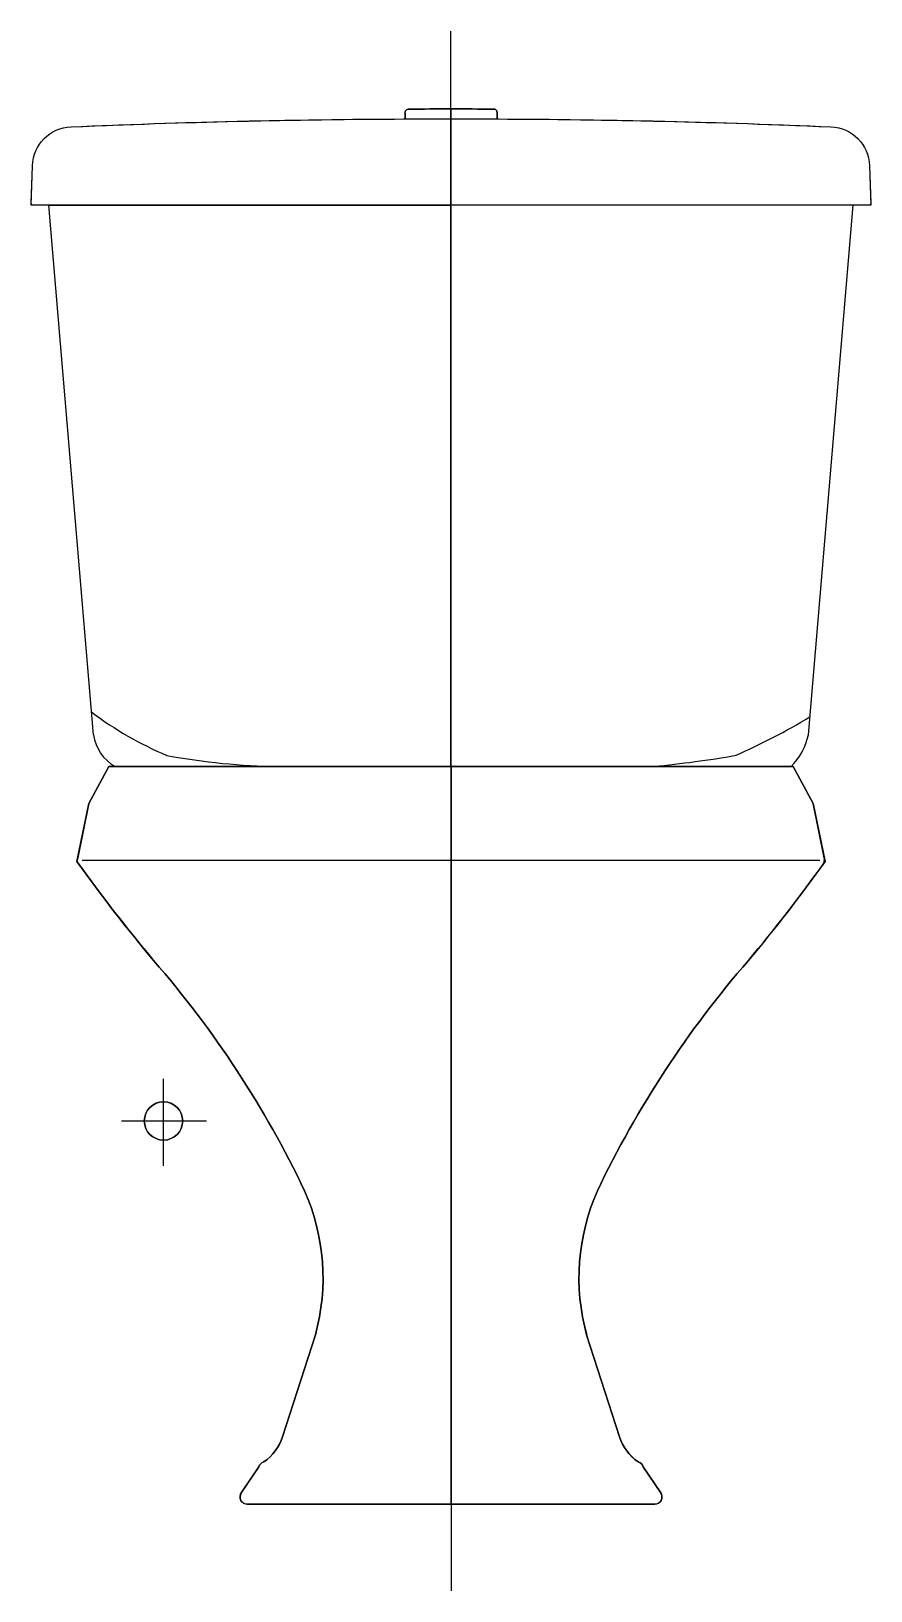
# Model space of a CAD drawing. Extents: x -1013.757 to -1013.317, y 841.283 to 842.099.
import ezdxf

# ---------------------------------------------------------------- set-up
doc = ezdxf.new("R2010")
doc.units = 0
doc.header["$LTSCALE"] = 0.2
doc.header["$MEASUREMENT"] = 0
doc.linetypes.add('AXES', pattern=[0.54, 0.3, -0.08, 0.08, -0.08])
doc.linetypes.add('CONTINU', pattern=[0])
doc.layers.get('0').update_dxf_attribs({"linetype": 'CONTINUOUS'})
doc.layers.add('DECA_EIXOS', color=5, linetype='AXES')

msp = doc.modelspace()

# ---------------------------------------------------------------- linework, layer by layer
at = {"linetype": 'CONTINUOUS'}
for p, q in [((-1013.537, 842.00804), (-1013.537, 842.09909)), ((-1013.74744, 842.00804), (-1013.537, 842.00804)), ((-1013.72404, 841.73085), (-1013.74744, 842.00804)), ((-1013.537, 842.00804), (-1013.537, 841.71437)), ((-1013.34996, 841.73085), (-1013.32655, 842.00804)), ((-1013.72656, 841.69489), (-1013.71602, 841.71437)), ((-1013.537, 841.71437), (-1013.71283, 841.71437)), ((-1013.53697, 841.71437), (-1013.53697, 841.32818)), ((-1013.34741, 841.69489), (-1013.35795, 841.71437)), ((-1013.72656, 841.69489), (-1013.73255, 841.6657)), ((-1013.34741, 841.69489), (-1013.34143, 841.6657)), ((-1013.34184, 841.66374), (-1013.34143, 841.6657)), ((-1013.60799, 841.41694), (-1013.62518, 841.36351)), ((-1013.46599, 841.41694), (-1013.44879, 841.36351)), ((-1013.63762, 841.34778), (-1013.64685, 841.3341)), ((-1013.43635, 841.34778), (-1013.42712, 841.3341)), ((-1013.6437, 841.32818), (-1013.53697, 841.32818)), ((-1013.43027, 841.32818), (-1013.537, 841.32818)), ((-1013.53697, 841.32818), (-1013.53697, 841.28292))]:
    msp.add_line(p, q, dxfattribs=at)
at = {"linetype": 'CONTINUOUS', "flags": 128}
for points in [[(-1013.537, 841.71437), (-1013.53697, 841.71437), (-1013.35795, 841.71437), (-1013.34741, 841.69489), (-1013.34121, 841.66463, -0.020149), (-1013.38135, 841.61278, 0.067603), (-1013.46037, 841.49221, 0.173156), (-1013.46599, 841.41694), (-1013.44876, 841.36343, 0.167022), (-1013.43903, 841.35046, -0.238189), (-1013.43635, 841.34778), (-1013.42735, 841.33443, -0.636615), (-1013.43067, 841.32818), (-1013.53699, 841.32818), (-1013.537, 841.32818), (-1013.6433, 841.32818, -0.636615), (-1013.64662, 841.33443), (-1013.63762, 841.34778, -0.238189), (-1013.63495, 841.35046, 0.167022), (-1013.62521, 841.36343), (-1013.60799, 841.41694, 0.173156), (-1013.6136, 841.49221, 0.067603), (-1013.69262, 841.61278, -0.020149), (-1013.73276, 841.66463), (-1013.72656, 841.69489), (-1013.71602, 841.71437), (-1013.537, 841.71437), (-1013.537, 842.00804), (-1013.75672, 842.00804), (-1013.756, 842.0287, -0.399269), (-1013.73587, 842.04901, -0.010013), (-1013.56107, 842.05315), (-1013.56107, 842.05621, -0.019891), (-1013.56108, 842.05635, -0.431526), (-1013.55911, 842.05821, -0.005205), (-1013.537, 842.05844), (-1013.537, 842.05844, -0.005204), (-1013.51489, 842.05821, -0.569332), (-1013.51292, 842.05621), (-1013.51292, 842.05315, -0.010013), (-1013.33812, 842.04901, -0.399269), (-1013.31799, 842.0287), (-1013.31727, 842.00804), (-1013.537, 842.00804), (-1013.537, 842.00804)], [(-1013.537, 842.05844, 0.005205), (-1013.55911, 842.05821, 0.431525), (-1013.56108, 842.05635, 0.019892), (-1013.56107, 842.05621), (-1013.56107, 842.05315, -0.001379), (-1013.537, 842.05318)], [(-1013.537, 842.00804), (-1013.537, 842.05318, -0.011391), (-1013.33812, 842.04901, -0.399269), (-1013.31799, 842.0287), (-1013.3173, 842.00908, -0.42447), (-1013.3183, 842.00804)], [(-1013.72404, 841.73085, 0.000021), (-1013.72404, 841.73084)], [(-1013.68574, 841.72009, -0.00201), (-1013.68616, 841.72017, 0.000355)], [(-1013.53697, 841.71437), (-1013.537, 841.71437), (-1013.71602, 841.71437), (-1013.72656, 841.69489), (-1013.73276, 841.66463, 0.020149), (-1013.69262, 841.61278, -0.067603), (-1013.6136, 841.49221, -0.173156), (-1013.60799, 841.41694), (-1013.62518, 841.36351, -0.167908), (-1013.63495, 841.35046, 0.238189), (-1013.63762, 841.34778), (-1013.64685, 841.3341, 0.566451), (-1013.6437, 841.32818), (-1013.537, 841.32818), (-1013.537, 841.32818), (-1013.53697, 841.32818)], [(-1013.34184, 841.66374), (-1013.34143, 841.6657), (-1013.34741, 841.69489), (-1013.35795, 841.71437), (-1013.53697, 841.71437), (-1013.53697, 841.32818), (-1013.43027, 841.32818, 0.566451), (-1013.42712, 841.3341), (-1013.43635, 841.34778, 0.238189), (-1013.43903, 841.35046, -0.167908), (-1013.44879, 841.36351), (-1013.46599, 841.41694, -0.173156), (-1013.46037, 841.49221, -0.067603), (-1013.38135, 841.61278, 0.019814)], [(-1013.68747, 841.53883, -1), (-1013.68747, 841.51876, -1)]]:
    msp.add_lwpolyline(points, format="xyb", close=True, dxfattribs=at)
at = {"linetype": 'CONTINU'}
for points in [[(-1013.537, 842.00804), (-1013.537, 842.05318), (-1013.537, 842.00804), (-1013.75569, 842.00804, -0.426083), (-1013.75669, 842.00908), (-1013.756, 842.0287, -0.399269), (-1013.73587, 842.04901, -0.011391), (-1013.537, 842.05318)], [(-1013.72504, 841.74269, 0.060396), (-1013.68574, 841.72009)], [(-1013.38782, 841.72017, 0.031279), (-1013.34917, 841.7402, 0.031279)], [(-1013.68574, 841.72009, 0.044358), (-1013.62736, 841.71437)], [(-1013.4308, 841.71437, 0.020941), (-1013.38782, 841.72017)], [(-1013.68747, 841.53883, 1), (-1013.68747, 841.51876)], [(-1013.68747, 841.51876, 1), (-1013.68747, 841.53883)]]:
    msp.add_lwpolyline(points, format="xyb", dxfattribs=at)
at = {"linetype": 'CONTINUOUS', "flags": 128}
msp.add_lwpolyline([(-1013.51292, 842.05315), (-1013.51292, 842.05621, 0.569332), (-1013.51489, 842.05821, 0.005204), (-1013.537, 842.05844), (-1013.537, 842.05318, -0.013572), (-1013.52496, 842.05318, -0.013572)], format="xyb", dxfattribs=at)
at = {"linetype": 'CONTINU'}
for points in [[(-1013.53697, 841.71437), (-1013.71602, 841.71437)], [(-1013.537, 841.71437), (-1013.35795, 841.71437)], [(-1013.73011, 841.66519), (-1013.34388, 841.66519)], [(-1013.53699, 841.32818), (-1013.6433, 841.32818)], [(-1013.53699, 841.32818), (-1013.43067, 841.32818)]]:
    msp.add_lwpolyline(points, dxfattribs=at)
at = {"linetype": 'CONTINUOUS'}
for centre, radius, start, end in [((-1013.70215, 841.73368), 0.02207, 187.39279, 241.06786), ((-1013.38142, 841.73732), 0.03212, 314.38827, 348.36303), ((-1013.06973, 842.13653), 0.81382, 215.51789, 220.05823), ((-1014.00424, 842.13653), 0.81382, 319.94177, 324.48211), ((-1014.09694, 841.26158), 0.53555, 25.50836, 40.97836), ((-1012.97703, 841.26158), 0.53555, 139.02164, 154.49164), ((-1013.71622, 841.44672), 0.11225, 344.61515, 23.90998), ((-1013.35776, 841.44672), 0.11225, 156.09002, 195.38485), ((-1013.64895, 841.37111), 0.02495, 304.13308, 342.25918), ((-1013.42502, 841.37111), 0.02495, 197.74082, 235.86692), ((-1013.63363, 841.34647), 0.0042, 108.30644, 161.89682), ((-1013.44034, 841.34647), 0.0042, 18.10318, 71.69356), ((-1013.6435, 841.33208), 0.00391, 148.93463, 267.05233), ((-1013.43047, 841.33208), 0.00391, 272.94767, 31.06537)]:
    msp.add_arc(centre, radius, start, end, dxfattribs=at)
at = {"layer": 'DECA_EIXOS'}
for points in [[(-1013.68747, 841.50523), (-1013.68747, 841.5508)], [(-1013.70939, 841.52879), (-1013.66504, 841.52879)]]:
    msp.add_lwpolyline(points, dxfattribs=at)

doc.saveas('drawing.dxf')
